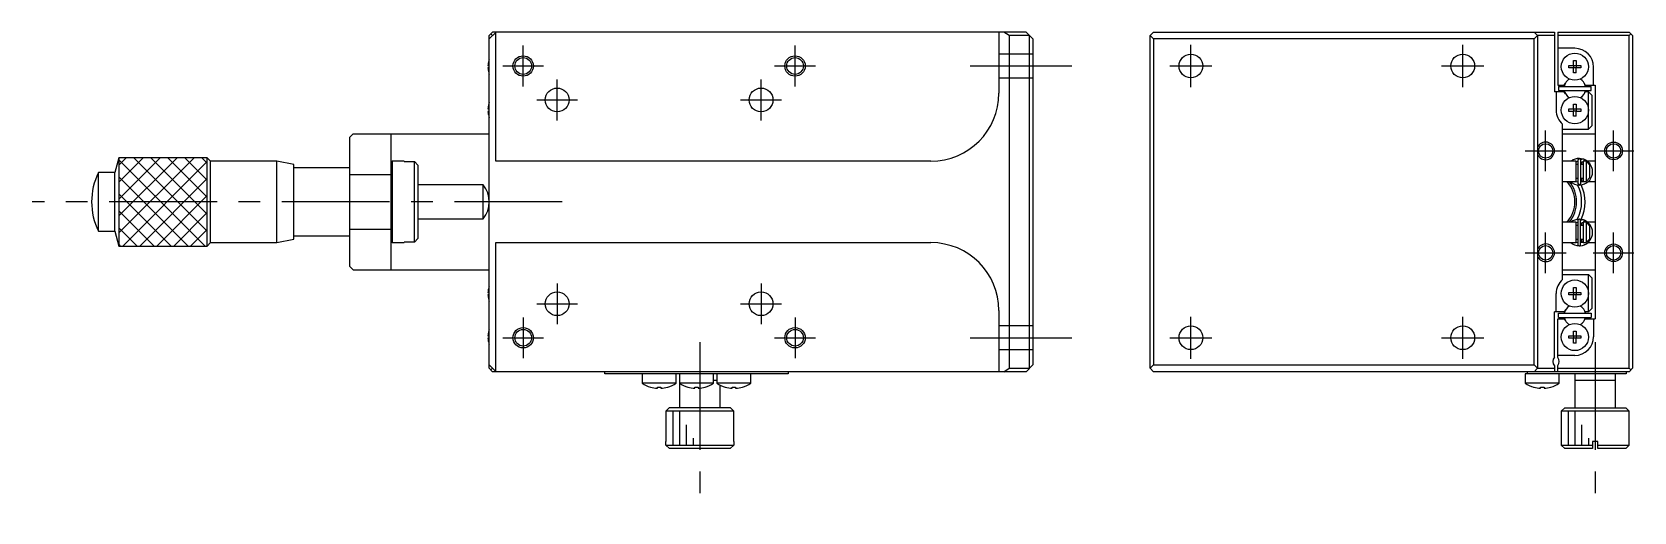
# Model space of a CAD drawing. Extents: x 0 to 472, y -8 to 378.
# Drawn here: x 236.8 to 472.5, y 155.2 to 225.8 of the extents above; entities that cross this region are included whole.
import ezdxf

# ---------------------------------------------------------------- set-up
doc = ezdxf.new("R2010")
doc.units = 0
doc.header["$LTSCALE"] = 0.5
doc.linetypes.add('CENTER', pattern=[50.8, 31.75, -6.35, 6.35, -6.35])
doc.linetypes.add('DASHED', pattern=[19.05, 12.7, -6.35])
for name, color, linetype in [('MSM_CENTER', 1, 'CENTER'), ('MSM_CONTINUOUS', 7, 'CONTINUOUS'), ('MSM_DASHED', 4, 'DASHED'), ('MSM_NARROW', 5, 'CONTINUOUS')]:
    doc.layers.add(name, color=color, linetype=linetype)

msp = doc.modelspace()

# ---------------------------------------------------------------- linework, layer by layer
at = {"layer": 'MSM_CENTER'}
for p, q in [((309.03, 217.8), (309.03, 223.8)), ((349.03, 217.8), (349.03, 223.8)), ((407.28, 217.7), (407.28, 223.9)), ((447.28, 217.7), (447.28, 223.9)), ((306.03, 220.8), (312.03, 220.8)), ((346.03, 220.8), (352.03, 220.8)), ((374.78, 220.8), (389.78, 220.8)), ((404.18, 220.8), (410.38, 220.8)), ((444.18, 220.8), (450.38, 220.8)), ((314.03, 212.8), (314.03, 218.8)), ((344.03, 212.8), (344.03, 218.8)), ((311.03, 215.8), (317.03, 215.8)), ((341.03, 215.8), (347.03, 215.8)), ((459.48, 205.3), (459.48, 211.3)), ((469.48, 205.3), (469.48, 211.3)), ((456.48, 208.3), (462.48, 208.3)), ((466.48, 208.3), (472.48, 208.3)), ((314.78, 200.8), (236.76, 200.8)), ((459.48, 190.3), (459.48, 196.3)), ((469.48, 190.3), (469.48, 196.3)), ((456.48, 193.3), (462.48, 193.3)), ((466.48, 193.3), (472.48, 193.3)), ((314.03, 188.8), (314.03, 182.8)), ((344.03, 188.8), (344.03, 182.8)), ((311.03, 185.8), (317.03, 185.8)), ((341.03, 185.8), (347.03, 185.8)), ((407.28, 177.7), (407.28, 183.9)), ((447.28, 177.7), (447.28, 183.9)), ((309.03, 183.8), (309.03, 177.8)), ((349.03, 183.8), (349.03, 177.8)), ((306.03, 180.8), (312.03, 180.8)), ((335.03, 180.15), (335.03, 155.15)), ((346.03, 180.8), (352.03, 180.8)), ((374.78, 180.8), (389.78, 180.8)), ((404.18, 180.8), (410.38, 180.8)), ((444.18, 180.8), (450.38, 180.8)), ((466.78, 180.15), (466.78, 155.15))]:
    msp.add_line(p, q, dxfattribs=at)
at = {"layer": 'MSM_CONTINUOUS'}
for p, q in [((305.03, 225.8), (304.03, 224.8)), ((304.53, 225.8), (304.03, 225.3)), ((304.03, 176.3), (304.03, 225.3)), ((304.53, 225.3), (304.28, 225.55)), ((383.03, 225.8), (304.53, 225.8)), ((304.98, 206.8), (304.98, 225.76)), ((379.03, 225.8), (379.03, 216.8)), ((380.53, 225.3), (379.77, 225.8)), ((380.53, 225.3), (380.53, 176.3)), ((383.53, 225.3), (380.53, 225.3)), ((383.03, 225.8), (384.03, 224.8)), ((383.53, 176.3), (383.53, 225.3)), ((384.03, 224.8), (384.03, 176.8)), ((401.78, 225.8), (401.28, 225.3)), ((401.28, 225.3), (401.78, 224.8)), ((401.28, 176.3), (401.28, 225.3)), ((401.78, 225.8), (460.78, 225.8)), ((457.78, 224.8), (401.78, 224.8)), ((401.78, 224.8), (401.78, 176.8)), ((458.28, 225.3), (457.78, 225.8)), ((457.78, 224.8), (458.28, 225.3)), ((457.78, 176.8), (457.78, 224.8)), ((460.78, 225.3), (458.28, 225.3)), ((458.28, 225.3), (458.28, 176.3)), ((460.78, 225.8), (460.78, 217)), ((461.28, 225.8), (471.78, 225.8)), ((461.28, 225.8), (461.28, 218)), ((471.78, 225.3), (461.28, 225.3)), ((471.78, 225.8), (472.28, 225.3)), ((472.03, 225.55), (471.78, 225.3)), ((471.78, 176.3), (471.78, 225.3)), ((472.28, 225.3), (472.28, 176.3)), ((303.95, 221.59), (303.96, 221.59)), ((463.78, 223.4), (461.28, 223.4)), ((463.6, 221.59), (463.96, 221.59)), ((463.6, 220.88), (463.6, 221.59)), ((463.96, 221.59), (463.96, 220.88)), ((303.84, 220.88), (303.96, 220.88)), ((303.96, 220.52), (303.84, 220.52)), ((303.96, 219.81), (303.95, 219.81)), ((303.96, 220.88), (303.96, 220.52)), ((462.89, 220.88), (463.6, 220.88)), ((462.89, 220.52), (462.89, 220.88)), ((463.6, 220.52), (462.89, 220.52)), ((463.61, 220.87), (463.6, 220.88)), ((463.61, 220.53), (463.6, 220.52)), ((463.6, 219.81), (463.6, 220.52)), ((463.96, 219.81), (463.6, 219.81)), ((463.61, 220.53), (463.61, 220.87)), ((463.61, 220.87), (463.95, 220.87)), ((463.95, 220.53), (463.61, 220.53)), ((463.95, 220.87), (463.96, 220.88)), ((463.95, 220.87), (463.95, 220.53)), ((463.95, 220.53), (463.96, 220.52)), ((463.96, 220.88), (464.66, 220.88)), ((464.66, 220.52), (463.96, 220.52)), ((463.96, 219.81), (463.96, 220.52)), ((464.66, 220.88), (464.66, 220.52)), ((466.53, 218), (466.53, 220.65)), ((462.23, 217), (460.78, 217)), ((461.03, 217), (461.03, 214.3)), ((461.28, 218), (462.23, 218)), ((461.38, 217.8), (461.38, 217.2)), ((461.38, 217.8), (466.18, 217.8)), ((461.38, 217.2), (466.18, 217.2)), ((462.23, 218), (462.4, 218.29)), ((462.4, 216.71), (462.23, 217)), ((465.15, 218.29), (465.32, 218)), ((465.32, 217), (465.15, 216.71)), ((465.32, 218), (466.78, 218)), ((465.78, 217), (465.32, 217)), ((465.78, 217), (466.28, 216.5)), ((465.78, 211.5), (465.78, 217)), ((466.18, 217.2), (466.18, 217.8)), ((466.78, 218), (466.78, 183.6)), ((303.95, 215.19), (303.96, 215.19)), ((463.6, 215.19), (463.96, 215.19)), ((463.6, 214.48), (463.6, 215.19)), ((463.96, 215.19), (463.96, 214.48)), ((466.28, 216.5), (466.28, 212)), ((303.84, 214.48), (303.96, 214.48)), ((303.96, 214.12), (303.84, 214.12)), ((303.96, 213.41), (303.95, 213.41)), ((303.96, 214.48), (303.96, 214.12)), ((461.98, 189.38), (461.98, 212.22)), ((462.89, 214.48), (463.6, 214.48)), ((462.89, 214.12), (462.89, 214.48)), ((463.6, 214.12), (462.89, 214.12)), ((463.61, 214.47), (463.6, 214.48)), ((463.61, 214.13), (463.6, 214.12)), ((463.6, 213.41), (463.6, 214.12)), ((463.96, 213.41), (463.6, 213.41)), ((463.61, 214.13), (463.61, 214.47)), ((463.61, 214.47), (463.95, 214.47)), ((463.95, 214.13), (463.61, 214.13)), ((463.95, 214.47), (463.96, 214.48)), ((463.95, 214.47), (463.95, 214.13)), ((463.95, 214.13), (463.96, 214.12)), ((463.96, 214.48), (464.66, 214.48)), ((464.66, 214.12), (463.96, 214.12)), ((463.96, 213.41), (463.96, 214.12)), ((464.66, 214.48), (464.66, 214.12)), ((284.03, 210.8), (283.53, 210.3)), ((283.53, 191.3), (283.53, 210.3)), ((284.03, 210.8), (304.03, 210.8)), ((289.53, 210.8), (289.53, 190.8)), ((461.98, 211.5), (465.78, 211.5)), ((461.98, 210.8), (466.78, 210.8)), ((466.28, 212), (465.78, 211.5)), ((248.94, 205.1), (246.53, 205.1)), ((246.53, 196.5), (246.53, 205.1)), ((249.53, 207.3), (248.94, 205.1)), ((248.94, 196.5), (248.94, 205.1)), ((262.53, 207.3), (249.53, 207.3)), ((249.53, 207.3), (249.53, 194.3)), ((263.03, 206.8), (262.53, 207.3)), ((262.53, 194.3), (262.53, 207.3)), ((272.78, 206.8), (263.03, 206.8)), ((263.03, 194.8), (263.03, 206.8)), ((275.28, 206.3), (272.78, 206.8)), ((272.78, 194.8), (272.78, 206.8)), ((275.28, 195.3), (275.28, 206.3)), ((283.53, 205.8), (275.28, 205.8)), ((289.73, 206.8), (289.53, 206.6)), ((291.53, 206.8), (289.73, 206.8)), ((289.73, 206.8), (289.73, 194.8)), ((291.53, 206.8), (291.53, 206.72)), ((291.53, 206.72), (293.03, 206.72)), ((293.03, 194.88), (293.03, 206.72)), ((293.03, 206.72), (293.53, 206.21)), ((293.53, 206.21), (293.53, 195.39)), ((369.03, 206.8), (304.98, 206.8)), ((463.98, 206.8), (461.98, 206.8)), ((463.98, 203.8), (463.98, 206.8)), ((463.98, 206.71), (464.24, 206.77)), ((464.24, 206.3), (463.98, 206.3)), ((464.24, 206.98), (464.24, 203.48)), ((465.15, 207.05), (464.47, 207.18)), ((464.67, 207.03), (464.64, 207.02)), ((464.64, 207.02), (464.64, 207.02)), ((464.64, 203.48), (464.64, 206.98)), ((464.64, 206.44), (464.65, 206.45)), ((464.64, 206.43), (464.64, 206.44)), ((464.64, 206.41), (464.64, 206.43)), ((464.64, 206.4), (464.64, 206.41)), ((464.64, 206.38), (464.64, 206.4)), ((464.98, 206.3), (464.64, 206.3)), ((464.65, 206.47), (464.66, 206.48)), ((464.65, 206.45), (464.65, 206.47)), ((464.66, 206.5), (464.67, 206.51)), ((464.66, 206.48), (464.66, 206.5)), ((464.7, 207.04), (464.67, 207.03)), ((464.67, 206.52), (464.68, 206.54)), ((464.67, 206.51), (464.67, 206.52)), ((464.68, 206.54), (464.69, 206.55)), ((464.69, 206.55), (464.7, 206.56)), ((464.73, 207.05), (464.7, 207.04)), ((464.7, 206.56), (464.71, 206.57)), ((464.71, 206.57), (464.72, 206.58)), ((464.72, 206.58), (464.73, 206.59)), ((464.77, 207.06), (464.73, 207.05)), ((464.73, 206.59), (464.74, 206.61)), ((464.74, 206.61), (464.75, 206.61)), ((464.75, 206.61), (464.76, 206.62)), ((464.76, 206.62), (464.77, 206.63)), ((464.8, 207.07), (464.77, 207.06)), ((464.77, 206.63), (464.78, 206.64)), ((464.78, 206.64), (464.8, 206.65)), ((464.78, 206.64), (464.78, 206.3)), ((464.84, 207.08), (464.8, 207.07)), ((464.8, 206.65), (464.81, 206.65)), ((464.81, 206.65), (464.82, 206.66)), ((464.82, 206.66), (464.84, 206.67)), ((464.87, 207.08), (464.84, 207.08)), ((464.84, 206.67), (464.85, 206.67)), ((464.85, 206.67), (464.87, 206.67)), ((464.9, 207.08), (464.87, 207.08)), ((464.87, 206.67), (464.88, 206.68)), ((464.88, 206.68), (464.89, 206.68)), ((464.89, 206.68), (464.91, 206.68)), ((464.94, 207.08), (464.9, 207.08)), ((464.91, 206.68), (464.92, 206.68)), ((464.92, 206.68), (464.94, 206.68)), ((464.97, 207.08), (464.94, 207.08)), ((464.94, 206.68), (464.95, 206.68)), ((464.95, 206.68), (464.97, 206.68)), ((465.01, 207.08), (464.97, 207.08)), ((464.97, 206.68), (464.98, 206.68)), ((464.98, 206.8), (464.98, 203.8)), ((465.48, 206.8), (464.98, 206.8)), ((465.04, 207.07), (465.01, 207.08)), ((465.08, 207.07), (465.04, 207.07)), ((465.11, 207.06), (465.08, 207.07)), ((465.14, 207.05), (465.11, 207.06)), ((465.18, 207.04), (465.14, 207.05)), ((465.14, 206.81), (465.15, 206.83)), ((465.14, 206.8), (465.14, 206.81)), ((465.21, 207.02), (465.15, 206.8)), ((465.15, 206.84), (465.16, 206.86)), ((465.15, 206.83), (465.15, 206.84)), ((465.16, 206.86), (465.17, 206.87)), ((465.17, 206.88), (465.18, 206.9)), ((465.17, 206.87), (465.17, 206.88)), ((465.21, 207.03), (465.18, 207.04)), ((465.18, 206.91), (465.19, 206.92)), ((465.18, 206.9), (465.18, 206.91)), ((465.19, 206.95), (465.2, 206.96)), ((465.19, 206.94), (465.19, 206.95)), ((465.19, 206.92), (465.19, 206.94)), ((465.2, 206.98), (465.21, 206.99)), ((465.2, 206.97), (465.2, 206.98)), ((465.2, 206.96), (465.2, 206.97)), ((465.21, 207.02), (465.21, 207.03)), ((465.21, 207.02), (465.21, 207.02)), ((465.21, 207.01), (465.21, 207.02)), ((465.21, 207.02), (465.21, 207.02)), ((465.21, 207), (465.21, 207.01)), ((465.21, 207.01), (465.21, 207.01)), ((465.21, 206.99), (465.21, 207)), ((465.48, 203.8), (465.48, 206.8)), ((465.48, 206.75), (465.98, 206.22)), ((466.78, 206.8), (465.6, 206.8)), ((465.98, 204.38), (465.98, 206.22)), ((289.53, 204.8), (283.53, 204.8)), ((303.15, 203.3), (293.53, 203.3)), ((303.15, 198.3), (303.15, 203.3)), ((461.98, 203.8), (463.98, 203.8)), ((463.94, 203.76), (463.85, 203.8)), ((464.24, 203.7), (463.94, 203.76)), ((463.98, 204.3), (464.24, 204.3)), ((464.46, 203.29), (464.56, 203.29)), ((464.64, 204.3), (464.98, 204.3)), ((464.64, 204.08), (464.64, 204.09)), ((464.64, 204.06), (464.64, 204.08)), ((464.64, 204.05), (464.64, 204.06)), ((464.64, 204.03), (464.64, 204.05)), ((464.65, 204.02), (464.64, 204.03)), ((464.98, 203.78), (464.64, 203.7)), ((464.65, 204.01), (464.65, 204.02)), ((464.65, 203.99), (464.65, 204.01)), ((464.66, 203.98), (464.65, 203.99)), ((464.66, 203.96), (464.66, 203.98)), ((464.67, 203.95), (464.66, 203.96)), ((464.68, 203.94), (464.67, 203.95)), ((464.68, 203.93), (464.68, 203.94)), ((464.69, 203.91), (464.68, 203.93)), ((464.7, 203.9), (464.69, 203.91)), ((464.71, 203.89), (464.7, 203.9)), ((464.72, 203.88), (464.71, 203.89)), ((464.73, 203.87), (464.72, 203.88)), ((464.74, 203.86), (464.73, 203.87)), ((464.75, 203.85), (464.74, 203.86)), ((464.77, 203.84), (464.75, 203.85)), ((464.78, 203.83), (464.77, 203.84)), ((464.78, 204.3), (464.78, 203.83)), ((464.79, 203.82), (464.78, 203.83)), ((464.8, 203.82), (464.79, 203.82)), ((464.82, 203.81), (464.8, 203.82)), ((464.83, 203.8), (464.82, 203.81)), ((464.84, 203.8), (464.83, 203.8)), ((464.84, 203.8), (465.48, 203.8)), ((464.86, 203.8), (464.84, 203.8)), ((464.87, 203.79), (464.86, 203.8)), ((464.89, 203.79), (464.87, 203.79)), ((464.9, 203.79), (464.89, 203.79)), ((464.92, 203.79), (464.9, 203.79)), ((464.93, 203.79), (464.92, 203.79)), ((464.95, 203.79), (464.93, 203.79)), ((464.96, 203.79), (464.95, 203.79)), ((464.98, 203.79), (464.96, 203.79)), ((465.03, 203.8), (464.98, 203.78)), ((465.02, 203.8), (464.98, 203.79)), ((465.15, 203.42), (465.21, 203.44)), ((465.21, 203.44), (465.26, 203.47)), ((465.21, 203.45), (465.21, 203.45)), ((465.98, 204.38), (465.48, 203.85)), ((465.76, 203.8), (466.78, 203.8)), ((293.53, 198.3), (303.15, 198.3)), ((464.23, 198.04), (464.23, 194.54)), ((465.14, 198.11), (464.46, 198.24)), ((464.66, 198.09), (464.63, 198.07)), ((464.63, 198.07), (464.63, 198.07)), ((464.63, 194.54), (464.63, 198.04)), ((464.69, 198.1), (464.66, 198.09)), ((464.72, 198.11), (464.69, 198.1)), ((464.76, 198.12), (464.72, 198.11)), ((464.79, 198.13), (464.76, 198.12)), ((464.82, 198.13), (464.79, 198.13)), ((464.86, 198.14), (464.82, 198.13)), ((464.89, 198.14), (464.86, 198.14)), ((464.93, 198.14), (464.89, 198.14)), ((464.96, 198.14), (464.93, 198.14)), ((465, 198.14), (464.96, 198.14)), ((465.03, 198.13), (465, 198.14)), ((465.06, 198.13), (465.03, 198.13)), ((465.1, 198.12), (465.06, 198.13)), ((465.13, 198.11), (465.1, 198.12)), ((465.16, 198.1), (465.13, 198.11)), ((465.2, 198.08), (465.13, 197.85)), ((465.19, 198.08), (465.16, 198.1)), ((465.18, 198), (465.19, 198.02)), ((465.18, 197.99), (465.18, 198)), ((465.2, 198.08), (465.19, 198.08)), ((465.19, 198.05), (465.2, 198.06)), ((465.19, 198.04), (465.19, 198.05)), ((465.19, 198.03), (465.19, 198.04)), ((465.19, 198.02), (465.19, 198.03)), ((465.2, 198.08), (465.2, 198.08)), ((465.2, 198.07), (465.2, 198.08)), ((465.2, 198.06), (465.2, 198.07)), ((465.2, 198.07), (465.2, 198.07)), ((465.2, 198.06), (465.2, 198.06)), ((246.53, 196.5), (248.94, 196.5)), ((248.94, 196.5), (249.53, 194.3)), ((275.28, 195.8), (283.53, 195.8)), ((283.53, 196.8), (289.53, 196.8)), ((463.98, 197.8), (461.98, 197.8)), ((463.98, 197.78), (464.23, 197.83)), ((463.98, 194.8), (463.98, 197.8)), ((464.23, 197.3), (463.98, 197.3)), ((464.63, 197.5), (464.64, 197.51)), ((464.63, 197.48), (464.63, 197.5)), ((464.63, 197.47), (464.63, 197.48)), ((464.63, 197.45), (464.63, 197.47)), ((464.63, 197.44), (464.63, 197.45)), ((464.98, 197.3), (464.63, 197.3)), ((464.64, 197.54), (464.65, 197.55)), ((464.64, 197.53), (464.64, 197.54)), ((464.64, 197.51), (464.64, 197.53)), ((464.65, 197.55), (464.66, 197.57)), ((464.66, 197.58), (464.67, 197.59)), ((464.66, 197.57), (464.66, 197.58)), ((464.67, 197.59), (464.68, 197.61)), ((464.68, 197.61), (464.69, 197.62)), ((464.69, 197.63), (464.7, 197.64)), ((464.69, 197.62), (464.69, 197.63)), ((464.7, 197.64), (464.71, 197.65)), ((464.71, 197.65), (464.73, 197.66)), ((464.73, 197.66), (464.74, 197.67)), ((464.74, 197.67), (464.75, 197.68)), ((464.75, 197.68), (464.76, 197.69)), ((464.76, 197.69), (464.77, 197.7)), ((464.77, 197.7), (464.79, 197.71)), ((464.78, 197.7), (464.78, 197.3)), ((464.79, 197.71), (464.8, 197.71)), ((464.8, 197.71), (464.81, 197.72)), ((464.81, 197.72), (464.83, 197.72)), ((464.83, 197.72), (464.84, 197.73)), ((464.84, 197.73), (464.85, 197.73)), ((464.85, 197.73), (464.87, 197.74)), ((464.87, 197.74), (464.88, 197.74)), ((464.88, 197.74), (464.9, 197.74)), ((464.9, 197.74), (464.91, 197.74)), ((464.91, 197.74), (464.93, 197.74)), ((464.93, 197.74), (464.94, 197.74)), ((464.94, 197.74), (464.96, 197.74)), ((464.96, 197.74), (464.97, 197.74)), ((464.97, 197.74), (464.98, 197.74)), ((464.98, 197.8), (464.98, 194.8)), ((465.48, 197.8), (464.98, 197.8)), ((465.1, 197.81), (465.11, 197.83)), ((465.1, 197.8), (465.1, 197.81)), ((465.13, 197.85), (465.11, 197.8)), ((465.11, 197.83), (465.12, 197.84)), ((465.12, 197.85), (465.13, 197.87)), ((465.12, 197.84), (465.12, 197.85)), ((465.13, 197.87), (465.14, 197.88)), ((465.14, 197.9), (465.15, 197.91)), ((465.14, 197.88), (465.14, 197.9)), ((465.15, 197.92), (465.16, 197.94)), ((465.15, 197.91), (465.15, 197.92)), ((465.16, 197.95), (465.17, 197.97)), ((465.16, 197.94), (465.16, 197.95)), ((465.17, 197.98), (465.18, 197.99)), ((465.17, 197.97), (465.17, 197.98)), ((465.48, 194.8), (465.48, 197.8)), ((465.48, 197.75), (465.98, 197.22)), ((466.78, 197.8), (465.66, 197.8)), ((465.98, 195.38), (465.98, 197.22)), ((249.53, 194.3), (262.53, 194.3)), ((262.53, 194.3), (263.03, 194.8)), ((263.03, 194.8), (272.78, 194.8)), ((272.78, 194.8), (275.28, 195.3)), ((289.53, 195), (289.73, 194.8)), ((289.73, 194.8), (291.53, 194.8)), ((293.03, 194.88), (291.53, 194.88)), ((291.53, 194.88), (291.53, 194.8)), ((293.53, 195.39), (293.03, 194.88)), ((304.98, 194.8), (369.03, 194.8)), ((304.98, 175.84), (304.98, 194.8)), ((461.98, 194.8), (463.98, 194.8)), ((463.98, 195.3), (464.23, 195.3)), ((464.23, 194.75), (463.98, 194.81)), ((464.45, 194.34), (464.55, 194.35)), ((464.63, 195.3), (464.98, 195.3)), ((464.63, 195.12), (464.63, 195.14)), ((464.63, 195.14), (464.63, 195.14)), ((464.63, 195.11), (464.63, 195.12)), ((464.63, 195.09), (464.63, 195.11)), ((464.63, 195.08), (464.63, 195.09)), ((464.64, 195.06), (464.63, 195.08)), ((464.98, 194.84), (464.63, 194.75)), ((464.64, 195.05), (464.64, 195.06)), ((464.65, 195.04), (464.64, 195.05)), ((464.65, 195.02), (464.65, 195.04)), ((464.66, 195.01), (464.65, 195.02)), ((464.67, 195), (464.66, 195.01)), ((464.67, 194.98), (464.67, 195)), ((464.68, 194.97), (464.67, 194.98)), ((464.69, 194.96), (464.68, 194.97)), ((464.7, 194.95), (464.69, 194.96)), ((464.71, 194.94), (464.7, 194.95)), ((464.72, 194.93), (464.71, 194.94)), ((464.73, 194.92), (464.72, 194.93)), ((464.74, 194.91), (464.73, 194.92)), ((464.75, 194.9), (464.74, 194.91)), ((464.77, 194.89), (464.75, 194.9)), ((464.78, 194.88), (464.77, 194.89)), ((464.78, 195.3), (464.78, 194.88)), ((464.79, 194.87), (464.78, 194.88)), ((464.81, 194.87), (464.79, 194.87)), ((464.82, 194.86), (464.81, 194.87)), ((464.83, 194.86), (464.82, 194.86)), ((464.85, 194.85), (464.83, 194.86)), ((464.86, 194.85), (464.85, 194.85)), ((464.88, 194.85), (464.86, 194.85)), ((464.89, 194.85), (464.88, 194.85)), ((464.91, 194.84), (464.89, 194.85)), ((464.92, 194.84), (464.91, 194.84)), ((464.94, 194.84), (464.92, 194.84)), ((464.95, 194.85), (464.94, 194.84)), ((464.97, 194.85), (464.95, 194.85)), ((464.98, 194.85), (464.97, 194.85)), ((464.98, 194.8), (465.48, 194.8)), ((465.14, 194.48), (465.19, 194.5)), ((465.19, 194.5), (465.25, 194.52)), ((465.2, 194.5), (465.2, 194.5)), ((465.98, 195.38), (465.48, 194.85)), ((465.68, 194.8), (466.78, 194.8)), ((283.53, 191.3), (284.03, 190.8)), ((284.03, 190.8), (304.03, 190.8)), ((461.98, 190.8), (466.78, 190.8)), ((461.98, 190.1), (465.78, 190.1)), ((465.78, 190.1), (466.28, 189.6)), ((465.78, 184.6), (465.78, 190.1)), ((466.28, 189.6), (466.28, 185.1)), ((303.84, 187.48), (303.96, 187.48)), ((303.96, 187.12), (303.84, 187.12)), ((303.95, 188.19), (303.96, 188.19)), ((303.96, 186.41), (303.95, 186.41)), ((303.96, 187.48), (303.96, 187.12)), ((461.03, 184.6), (461.03, 187.3)), ((462.89, 187.48), (463.6, 187.48)), ((462.89, 187.12), (462.89, 187.48)), ((463.6, 187.12), (462.89, 187.12)), ((463.6, 188.19), (463.96, 188.19)), ((463.6, 187.48), (463.6, 188.19)), ((463.61, 187.47), (463.6, 187.48)), ((463.61, 187.13), (463.6, 187.12)), ((463.6, 186.41), (463.6, 187.12)), ((463.96, 186.41), (463.6, 186.41)), ((463.61, 187.13), (463.61, 187.47)), ((463.61, 187.47), (463.95, 187.47)), ((463.95, 187.13), (463.61, 187.13)), ((463.95, 187.47), (463.96, 187.48)), ((463.95, 187.47), (463.95, 187.13)), ((463.95, 187.13), (463.96, 187.12)), ((463.96, 188.19), (463.96, 187.48)), ((463.96, 187.48), (464.66, 187.48)), ((464.66, 187.12), (463.96, 187.12)), ((463.96, 186.41), (463.96, 187.12)), ((464.66, 187.48), (464.66, 187.12)), ((379.03, 184.8), (379.03, 175.8)), ((460.78, 177.96), (460.78, 184.6)), ((462.23, 184.6), (460.78, 184.6)), ((461.38, 183.8), (461.38, 184.4)), ((461.38, 184.4), (466.18, 184.4)), ((462.4, 184.89), (462.23, 184.6)), ((465.32, 184.6), (465.15, 184.89)), ((465.78, 184.6), (465.32, 184.6)), ((466.28, 185.1), (465.78, 184.6)), ((466.18, 184.4), (466.18, 183.8)), ((303.95, 181.79), (303.96, 181.79)), ((461.28, 183.6), (462.23, 183.6)), ((461.28, 177.9), (461.28, 183.6)), ((461.38, 183.8), (466.18, 183.8)), ((462.23, 183.6), (462.4, 183.31)), ((463.6, 181.79), (463.96, 181.79)), ((463.6, 181.08), (463.6, 181.79)), ((463.96, 181.79), (463.96, 181.08)), ((465.15, 183.31), (465.32, 183.6)), ((465.32, 183.6), (466.78, 183.6)), ((466.53, 183.6), (466.53, 180.95)), ((303.84, 181.08), (303.96, 181.08)), ((303.96, 180.72), (303.84, 180.72)), ((303.96, 180.01), (303.95, 180.01)), ((303.96, 181.08), (303.96, 180.72)), ((462.89, 181.08), (463.6, 181.08)), ((462.89, 180.72), (462.89, 181.08)), ((463.6, 180.72), (462.89, 180.72)), ((463.61, 181.07), (463.6, 181.08)), ((463.61, 180.73), (463.6, 180.72)), ((463.6, 180.01), (463.6, 180.72)), ((463.96, 180.01), (463.6, 180.01)), ((463.61, 180.73), (463.61, 181.07)), ((463.61, 181.07), (463.95, 181.07)), ((463.95, 180.73), (463.61, 180.73)), ((463.95, 181.07), (463.96, 181.08)), ((463.95, 181.07), (463.95, 180.73)), ((463.95, 180.73), (463.96, 180.72)), ((463.96, 181.08), (464.66, 181.08)), ((464.66, 180.72), (463.96, 180.72)), ((463.96, 180.01), (463.96, 180.72)), ((464.66, 181.08), (464.66, 180.72)), ((304.03, 176.8), (305.03, 175.8)), ((384.03, 176.8), (383.03, 175.8)), ((401.78, 176.8), (401.28, 176.3)), ((401.78, 176.8), (457.78, 176.8)), ((458.28, 176.3), (457.78, 176.8)), ((463.78, 178.2), (461.28, 178.2)), ((304.03, 176.3), (304.53, 175.8)), ((304.28, 176.05), (304.53, 176.3)), ((383.03, 175.8), (304.53, 175.8)), ((321.03, 175.5), (321.03, 175.8)), ((348.03, 175.5), (321.03, 175.5)), ((326.53, 175.5), (326.53, 174.11)), ((331.53, 174.11), (331.53, 175.5)), ((332.03, 175.5), (332.03, 170.5)), ((337.03, 174.11), (337.03, 175.5)), ((337.53, 174.5), (337.03, 174.5)), ((337.53, 175.5), (337.53, 174.11)), ((342.53, 174.11), (342.53, 175.5)), ((348.03, 175.8), (348.03, 175.5)), ((379.77, 175.8), (380.53, 176.3)), ((380.53, 176.3), (383.53, 176.3)), ((401.28, 176.3), (401.78, 175.8)), ((471.78, 175.8), (401.78, 175.8)), ((456.48, 175.5), (456.48, 174.11)), ((471.33, 175.5), (456.48, 175.5)), ((456.83, 175.5), (456.83, 175.8)), ((457.78, 175.8), (458.28, 176.3)), ((458.28, 176.3), (460.78, 176.3)), ((460.78, 176.64), (460.78, 175.8)), ((461.28, 175.8), (461.28, 176.7)), ((461.28, 176.3), (471.78, 176.3)), ((461.48, 174.11), (461.48, 175.5)), ((463.78, 175.5), (463.78, 170.5)), ((469.78, 174.5), (463.78, 174.5)), ((469.78, 170.5), (469.78, 175.5)), ((471.33, 175.8), (471.33, 175.5)), ((471.78, 176.3), (472.03, 176.05)), ((471.78, 175.8), (472.28, 176.3)), ((331.53, 174.11), (326.53, 174.11)), ((327.76, 173.53), (327.77, 173.54)), ((328.77, 173.54), (329.29, 173.54)), ((328.77, 173.37), (328.77, 173.54)), ((329.29, 173.54), (329.29, 173.37)), ((330.28, 173.54), (330.29, 173.53)), ((337.03, 174.11), (332.03, 174.11)), ((333.26, 173.53), (333.27, 173.54)), ((334.27, 173.54), (334.79, 173.54)), ((334.27, 173.37), (334.27, 173.54)), ((334.79, 173.54), (334.79, 173.37)), ((335.78, 173.54), (335.79, 173.53)), ((342.53, 174.11), (337.53, 174.11)), ((338.03, 170.5), (338.03, 173.82)), ((338.76, 173.53), (338.77, 173.54)), ((339.77, 173.54), (340.29, 173.54)), ((339.77, 173.37), (339.77, 173.54)), ((340.29, 173.54), (340.29, 173.37)), ((341.28, 173.54), (341.29, 173.53)), ((461.48, 174.11), (456.48, 174.11)), ((457.71, 173.53), (457.72, 173.54)), ((458.72, 173.54), (459.24, 173.54)), ((458.72, 173.37), (458.72, 173.54)), ((459.24, 173.54), (459.24, 173.37)), ((460.23, 173.54), (460.24, 173.53)), ((330.53, 170.5), (330.03, 170)), ((330.03, 170), (330.03, 165.5)), ((340.03, 170), (330.03, 170)), ((339.53, 170.5), (330.53, 170.5)), ((340.03, 170), (339.53, 170.5)), ((340.03, 165.5), (340.03, 170)), ((462.28, 170.5), (461.78, 170)), ((471.78, 170), (461.78, 170)), ((461.78, 170), (461.78, 165)), ((462.28, 170.5), (471.28, 170.5)), ((471.78, 170), (471.28, 170.5)), ((471.78, 165), (471.78, 170)), ((330.04, 165.5), (330.03, 165.5)), ((330.04, 165), (330.04, 165.5)), ((340.01, 165.5), (340.01, 165)), ((340.03, 165.5), (340.01, 165.5)), ((467.18, 165.5), (466.38, 165.5)), ((466.38, 165.5), (466.38, 164.5)), ((467.18, 164.5), (467.18, 165.5)), ((330.04, 165), (340.01, 165)), ((330.54, 164.5), (330.04, 165)), ((339.51, 164.5), (330.54, 164.5)), ((340.01, 165), (339.51, 164.5)), ((461.78, 165), (466.38, 165)), ((461.78, 165), (462.28, 164.5)), ((466.38, 164.5), (462.28, 164.5)), ((467.18, 165), (471.78, 165)), ((471.28, 164.5), (467.18, 164.5)), ((471.28, 164.5), (471.78, 165))]:
    msp.add_line(p, q, dxfattribs=at)
for centre, radius in [((309.03, 220.8), 1.23), ((349.03, 220.8), 1.23), ((407.28, 220.8), 1.75), ((447.28, 220.8), 1.75), ((463.78, 220.7), 2), ((314.03, 215.8), 1.75), ((344.03, 215.8), 1.75), ((463.78, 214.3), 2), ((459.48, 208.3), 1.06), ((469.48, 208.3), 1.06), ((459.48, 193.3), 1.06), ((469.48, 193.3), 1.06), ((463.78, 187.3), 2), ((314.03, 185.8), 1.75), ((344.03, 185.8), 1.75), ((309.03, 180.8), 1.23), ((349.03, 180.8), 1.23), ((407.28, 180.8), 1.75), ((447.28, 180.8), 1.75), ((463.78, 180.9), 2)]:
    msp.add_circle(centre, radius, dxfattribs=at)
for centre, radius, start, end in [((307.03, 220.7), 3.19, 163.8933, 176.7703), ((307.03, 220.7), 3.2, 159.6359, 163.8775), ((463.78, 220.65), 2.75, 0, 90), ((307.03, 220.7), 3.19, 183.2297, 196.1067), ((307.03, 220.7), 3.2, 196.1225, 200.3641), ((463.78, 217.5), 1.59, 150, 169.1069), ((463.78, 217.5), 1.59, 190.893, 239.5667), ((463.78, 217.5), 1.59, 135, 150), ((463.89, 217.39), 1.75, 121.8865, 135.0044), ((463.78, 217.5), 1.59, 120.4332, 135), ((463.66, 217.39), 1.75, 44.9956, 58.1135), ((463.78, 217.5), 1.59, 45, 59.5668), ((463.78, 217.5), 1.59, 300.4333, 349.107), ((463.78, 217.5), 1.59, 30, 45), ((463.78, 217.5), 1.59, 10.8931, 30), ((307.03, 214.3), 3.19, 163.8933, 176.7703), ((307.03, 214.3), 3.2, 159.6359, 163.8775), ((369.03, 216.8), 10, 270, 0), ((463.89, 217.61), 1.75, 224.9956, 238.1135), ((463.66, 217.61), 1.75, 301.8865, 315.0044), ((307.03, 214.3), 3.19, 183.2297, 196.1067), ((307.03, 214.3), 3.2, 196.1225, 200.3641), ((463.78, 214.3), 2.75, 180, 229.1148), ((255.27, 200.8), 9.75, 153.8162, 206.1838), ((464.44, 205.23), 1.96, 90.7634, 126.4403), ((464.44, 206.98), 0.2, 0, 180), ((464.44, 205.23), 1.95, 273.619, 66.8194), ((300.03, 200.8), 4, 321.3178, 38.6822), ((459.28, 200.8), 4.5, 318.1897, 41.8103), ((459.28, 200.8), 4.75, 320.8333, 39.1667), ((464.44, 205.23), 1.95, 227.3804, 269.1848), ((459.28, 200.8), 5.5, 331.9845, 27.0919), ((459.28, 200.8), 6, 34.1931, 35.6853), ((464.44, 203.48), 0.2, 180, 0), ((459.28, 200.8), 6, 334.553, 24.7057), ((464.43, 196.29), 1.95, 90.7532, 129.2367), ((464.43, 198.04), 0.2, 0, 180), ((464.43, 196.29), 1.95, 273.619, 66.8194), ((459.28, 200.8), 6, 324.3147, 325.6248), ((369.03, 184.8), 10, 0, 90), ((464.43, 196.29), 1.95, 229.9574, 269.1869), ((464.43, 194.54), 0.2, 180, 0), ((463.78, 187.3), 2.75, 130.8852, 180), ((307.03, 187.3), 3.19, 163.8933, 176.7703), ((307.03, 187.3), 3.19, 183.2297, 196.1067), ((307.03, 187.3), 3.2, 159.6359, 163.8775), ((307.03, 187.3), 3.2, 196.1225, 200.3641), ((463.78, 184.1), 1.59, 120.4333, 169.107), ((463.89, 183.99), 1.75, 121.8865, 135.0044), ((463.66, 183.99), 1.75, 44.9956, 58.1135), ((463.78, 184.1), 1.59, 10.893, 59.5667), ((307.03, 180.9), 3.19, 163.8933, 176.7703), ((307.03, 180.9), 3.2, 159.6359, 163.8775), ((463.78, 184.1), 1.59, 190.8931, 210), ((463.78, 184.1), 1.59, 210, 225), ((463.89, 184.21), 1.75, 224.9956, 238.1135), ((463.78, 184.1), 1.59, 225, 239.5668), ((463.66, 184.21), 1.75, 301.8865, 315.0044), ((463.78, 184.1), 1.59, 300.4332, 315), ((463.78, 184.1), 1.59, 315, 330), ((463.78, 184.1), 1.59, 330, 349.1069), ((307.03, 180.9), 3.19, 183.2297, 196.1067), ((307.03, 180.9), 3.2, 196.1225, 200.3641), ((463.78, 180.95), 2.75, 270, 0), ((461.53, 177.3), 1, 138.5904, 221.4096), ((460.48, 177.3), 1, 323.1301, 36.8699), ((329.03, 177.85), 4.5, 236.251, 253.7142), ((329.03, 177.85), 4.49, 253.7306, 266.6822), ((329.03, 177.85), 4.49, 273.3178, 286.2694), ((329.03, 177.85), 4.5, 286.2858, 303.749), ((334.53, 177.85), 4.5, 236.251, 253.7142), ((334.53, 177.85), 4.49, 253.7306, 266.6822), ((334.53, 177.85), 4.49, 273.3178, 286.2694), ((334.53, 177.85), 4.5, 286.2858, 303.749), ((340.03, 177.85), 4.5, 236.251, 253.7142), ((340.03, 177.85), 4.49, 253.7306, 266.6822), ((340.03, 177.85), 4.49, 273.3178, 286.2694), ((340.03, 177.85), 4.5, 286.2858, 303.749), ((458.98, 177.85), 4.5, 236.251, 253.7142), ((458.98, 177.85), 4.49, 253.7306, 266.6822), ((458.98, 177.85), 4.49, 273.3178, 286.2694), ((458.98, 177.85), 4.5, 286.2858, 303.749)]:
    msp.add_arc(centre, radius, start, end, dxfattribs=at)
at = {"layer": 'MSM_DASHED'}
for p, q in [((384.03, 222.55), (379.03, 222.55)), ((379.03, 219.05), (384.03, 219.05)), ((384.03, 182.55), (379.03, 182.55)), ((379.03, 179.05), (384.03, 179.05))]:
    msp.add_line(p, q, dxfattribs=at)
at = {"layer": 'MSM_NARROW'}
for p, q in [((249.53, 206.22), (250.6, 207.3)), ((249.53, 203.72), (253.1, 207.3)), ((249.53, 201.22), (255.6, 207.3)), ((249.53, 198.72), (258.1, 207.3)), ((249.53, 196.22), (260.6, 207.3)), ((249.53, 207), (262.23, 194.3)), ((250.1, 194.3), (262.53, 206.72)), ((251.73, 207.3), (262.53, 196.5)), ((254.23, 207.3), (262.53, 199)), ((256.73, 207.3), (262.53, 201.5)), ((259.23, 207.3), (262.53, 204)), ((261.73, 207.3), (262.53, 206.5)), ((249.53, 204.5), (259.73, 194.3)), ((252.6, 194.3), (262.53, 204.22)), ((249.53, 202), (257.23, 194.3)), ((255.1, 194.3), (262.53, 201.72)), ((249.53, 199.5), (254.73, 194.3)), ((257.6, 194.3), (262.53, 199.22)), ((249.53, 197), (252.23, 194.3)), ((260.1, 194.3), (262.53, 196.72)), ((249.53, 194.5), (249.73, 194.3)), ((331.03, 170), (331.03, 165)), ((332.03, 170), (332.03, 165)), ((462.78, 170), (462.78, 165)), ((463.78, 170), (463.78, 165)), ((333.03, 168), (333.03, 165)), ((464.78, 168), (464.78, 165)), ((334.03, 166), (334.03, 165)), ((465.78, 166), (465.78, 165))]:
    msp.add_line(p, q, dxfattribs=at)
for centre, radius in [((309.03, 220.8), 1.5), ((349.03, 220.8), 1.5), ((469.48, 208.3), 1.3), ((469.48, 193.3), 1.3), ((309.03, 180.8), 1.5), ((349.03, 180.8), 1.5)]:
    msp.add_circle(centre, radius, dxfattribs=at)
for centre in [(459.48, 208.3), (459.48, 193.3)]:
    msp.add_arc(centre, 1.3, 202.6199, 157.3801, dxfattribs=at)

doc.saveas('drawing.dxf')
